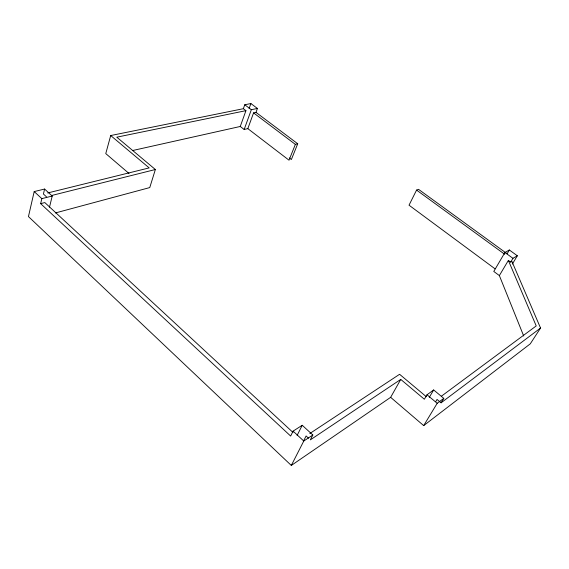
<?xml version="1.0" encoding="UTF-8"?>
<svg xmlns="http://www.w3.org/2000/svg" width="569" height="569" viewBox="0 0 569 569"><rect width="100%" height="100%" fill="white"/><g stroke="black" fill="none" stroke-linecap="round" stroke-linejoin="round"><path stroke-width="0.85" d="M49.51 207.152L52.22 196.028L44.602 189.05L34.197 191.568L28.45 216.576L291.307 465.449L390.64 397.333L400.754 379.402L424.353 399.239L427.006 394.765L433.67 389.957L443.784 398.364L441.082 402.809L437.042 399.438L435.705 401.65M400.754 379.402L310.333 439.873L312.843 435.001L302.231 425.271L293.085 431.138L290.645 436.053L40.648 203.645L41.836 198.638L34.197 191.568M44.602 189.05L43.422 194.015L46.452 196.796M132.485 150.557L240.26 126.474L245.943 110.656L243.361 108.707L110.699 135.543L105.77 153.594L129.028 173.495M245.943 110.656L116.794 137.179L155.365 169.519L149.761 187.578L55.421 212.941M243.361 108.707L244.762 104.76L250.893 103.551L257.43 108.451L256 112.37L253.575 112.882L247.828 128.637L244.172 129.476L240.26 126.474M249.122 108.459L250.893 103.551M244.172 129.476L251.334 109.71L257.43 108.451M289.272 157.926L291.371 159.533L297.722 143.758L295.361 144.384L289.024 160.195L247.828 128.637M512.356 264.066L517.321 255.773L509.347 249.997L507.128 253.76L418.521 189.328L416.572 190.082L409.026 205.189L495.037 268.824M297.11 435.463L302.231 425.271M303.327 441.402L306.101 435.968L308.519 438.194M291.307 465.449L303.775 441.032L312.843 435.001M509.347 249.997L504.938 252.487L493.785 271.449L499.362 275.581L523.708 336.016M499.362 275.581L508.373 260.41L510.692 262.103L511.908 261.391L540.55 328.043L530.28 343.832L423.685 425.605L390.64 397.333M429.261 397.354L433.67 389.957M510.692 262.103L512.954 258.319L517.321 255.773M423.685 425.605L437.198 403.293L443.784 398.364M441.082 402.809L540.55 328.043M441.324 396.259L536.226 325.923L508.373 260.41M309.806 433.521L399.594 374.288L426.366 396.735M40.648 203.645L44.823 202.578L293.021 432.468M51.594 195.508L155.365 169.519M41.836 198.638L52.22 196.028M47.725 192.955L149.185 167.898L110.699 135.543M504.938 252.487L512.954 258.319M416.572 190.082L504.653 254.243M256 112.37L297.722 143.758M244.762 104.76L251.334 109.71M253.575 112.882L295.361 144.384M427.006 394.765L437.198 403.293M293.085 431.138L303.775 441.032"/></g></svg>
